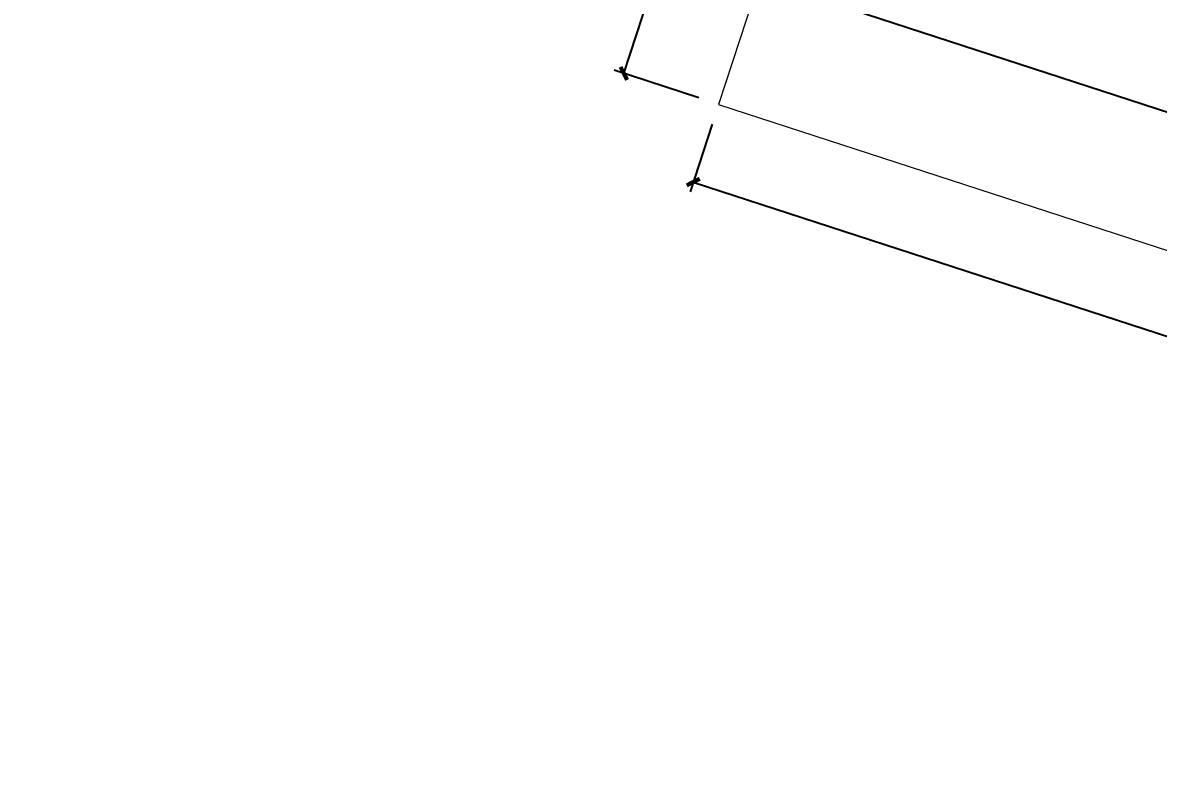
# Model space of a CAD drawing. Header units: millimetres. Extents: x 11639278 to 23698211, y -13072636 to -5537337.
# Drawn here: x 11830920 to 11841909, y -6363823 to -6356633 of the extents above; entities that cross this region are included whole.
import ezdxf

# ---------------------------------------------------------------- set-up
doc = ezdxf.new("R2010")
doc.units = ezdxf.units.MM
doc.header["$LTSCALE"] = 10
for name, color, linetype in [('A2-RB-F1$0$A-DIMS-100', 1, 'Continuous'), ('A2-RG-AXIS$0$A-DIMS-100', 1, 'Continuous'), ('A2-RI-F1$0$$0$AUDIT_D_120618114340-341', 1, 'Continuous')]:
    doc.layers.add(name, color=color, linetype=linetype)
doc.layers.add('A2-RI-F1$0$A-DETL-LLIN', color=3, linetype='Continuous', lineweight=5)
doc.styles.add('A2-RB-F1$0$XD2008', font='hzs.shx', dxfattribs={"width": 0.7, "bigfont": 'hztxt.shx'})
doc.styles.add('A2-RG-AXIS$0$XD2008', font='hzs.shx', dxfattribs={"width": 0.7, "bigfont": 'hztxt.shx'})
doc.dimstyles.new('A2-RB-F1$0$XD100$0', dxfattribs={"dimscale": 100, "dimtxt": 3.5, "dimasz": 1, "dimexe": 1, "dimexo": 2, "dimgap": 0.5, "dimtad": 1, "dimdec": 0, "dimdsep": 46, "dimtxsty": 'A2-RB-F1$0$XD2008', "dimblk1": 'A2-RB-F1$0$_ArchTick', "dimblk2": 'A2-RB-F1$0$_ArchTick', "dimsah": 1, "dimcen": 2.5, "dimclrt": 4, "dimaunit": 1, "dimadec": 0, "dimazin": 0, "dimtfac": 1, "dimtdec": 0, "dimtix": 1, "dimtmove": 1, "dimatfit": 3, "dimfxl": 0, "dimtolj": 1, "dimtzin": 0, "dimarcsym": 0})
doc.dimstyles.new('A2-RG-AXIS$0$XD150', dxfattribs={"dimscale": 300, "dimtxt": 2.5, "dimasz": 1.5, "dimexe": 1, "dimexo": 2, "dimgap": 0.5, "dimtad": 1, "dimdec": 0, "dimdsep": 46, "dimtxsty": 'A2-RG-AXIS$0$XD2008', "dimcen": 2.5, "dimclrt": 4, "dimaunit": 1, "dimadec": 3, "dimazin": 0, "dimtfac": 1, "dimtdec": 0, "dimtmove": 2, "dimatfit": 3, "dimfxl": 0, "dimtolj": 1, "dimtzin": 0, "dimarcsym": 0})

# ---------------------------------------------------------------- blocks, each defined once
blk = doc.blocks.new('A2-RG-AXIS$0$_ArchTick')
at = {"color": 0, "linetype": 'ByBlock', "const_width": 0.4}
blk.add_lwpolyline([(-0.5, -0.5), (0.5, 0.5)], dxfattribs=at)
blk = doc.blocks.new('*D503')
at = {"layer": 'A2-RG-AXIS$0$A-DIMS-100', "color": 0, "lineweight": -2, "ltscale": 3, "transparency": 16777216}
for p, q in [((11753070, -6371598), (11752455, -6363872)), ((11854556, -6379588), (11856371, -6372053))]:
    blk.add_line(p, q, dxfattribs=at)
blk.add_arc((11778731, -6694179), 331200, 76.44866, 94.54827, dxfattribs=at)
at = {"layer": 'Defpoints', "color": 0, "ltscale": 3, "transparency": 16777216}
for p in [(11822065, -6365826), (11753093, -6371897), (11854485, -6379879), (11778731, -6694179)]:
    blk.add_point(p, dxfattribs=at)
at = {"layer": 'A2-RG-AXIS$0$A-DIMS-100', "color": 0, "lineweight": -2, "ltscale": 3, "transparency": 16777216, "xscale": 150, "yscale": 150, "zscale": 150}
for p, rotation in [((11752467, -6364022), 184.5482656226652), ((11856336, -6372199), 346.4486630674553)]:
    blk.add_blockref('A2-RG-AXIS$0$_ArchTick', p, dxfattribs=dict(at, rotation=rotation))
at = {"layer": 'A2-RG-AXIS$0$A-DIMS-100', "color": 4, "ltscale": 3, "transparency": 16777216, "insert": (11804749, -6363703), "char_height": 375, "attachment_point": 5, "rotation": 355.4985, "style": 'A2-RG-AXIS$0$XD2008'}
blk.add_mtext('\\A1;18°5\'59"', dxfattribs=at)
blk = doc.blocks.new('A2-RB-F1$0$_ArchTick')
at = {"color": 0, "linetype": 'ByBlock', "const_width": 0.4}
blk.add_lwpolyline([(-0.5, -0.5), (0.5, 0.5)], dxfattribs=at)
blk = doc.blocks.new('*D1097')
at = {"layer": 'A2-RB-F1$0$A-DIMS-100', "color": 0, "lineweight": -2, "transparency": 16777216}
for p, q in [((11838254, -6354937), (11837432, -6354669)), ((11836737, -6357124), (11837527, -6354700)), ((11837464, -6357362), (11836642, -6357093))]:
    blk.add_line(p, q, dxfattribs=at)
at = {"layer": 'Defpoints', "color": 0, "transparency": 16777216}
for p in [(11837527, -6354700), (11838445, -6354999), (11837654, -6357423)]:
    blk.add_point(p, dxfattribs=at)
at = {"layer": 'A2-RB-F1$0$A-DIMS-100', "color": 0, "lineweight": -2, "transparency": 16777216, "xscale": 100, "yscale": 100, "zscale": 100}
for p, rotation in [((11837527, -6354700), 71.94704439034689), ((11836737, -6357124), 251.9470443903469)]:
    blk.add_blockref('A2-RB-F1$0$_ArchTick', p, dxfattribs=dict(at, rotation=rotation))
at = {"layer": 'A2-RB-F1$0$A-DIMS-100', "color": 4, "transparency": 16777216, "insert": (11836918, -6355843), "char_height": 350, "attachment_point": 5, "rotation": 71.947, "style": 'A2-RB-F1$0$XD2008'}
blk.add_mtext('\\A1;2550', dxfattribs=at)
blk = doc.blocks.new('*D1099')
at = {"layer": 'A2-RB-F1$0$A-DIMS-100', "color": 0, "lineweight": -2, "transparency": 16777216}
for p, q in [((11837592, -6357614), (11837378, -6358271)), ((11837409, -6358176), (11851861, -6362886)), ((11852044, -6362324), (11851830, -6362981))]:
    blk.add_line(p, q, dxfattribs=at)
at = {"layer": 'Defpoints', "color": 0, "transparency": 16777216}
for p in [(11837654, -6357423), (11852106, -6362134), (11851861, -6362886)]:
    blk.add_point(p, dxfattribs=at)
at = {"layer": 'A2-RB-F1$0$A-DIMS-100', "color": 0, "lineweight": -2, "transparency": 16777216, "xscale": 100, "yscale": 100, "zscale": 100}
for p, rotation in [((11837409, -6358176), 161.9466594555869), ((11851861, -6362886), 341.9466594555869)]:
    blk.add_blockref('A2-RB-F1$0$_ArchTick', p, dxfattribs=dict(at, rotation=rotation))
at = {"layer": 'A2-RB-F1$0$A-DIMS-100', "color": 4, "transparency": 16777216, "insert": (11844705, -6360317), "char_height": 350, "attachment_point": 5, "rotation": 341.9467, "style": 'A2-RB-F1$0$XD2008'}
blk.add_mtext('\\A1;15200', dxfattribs=at)
blk = doc.blocks.new('A2-RI-F1')
at = {"layer": 'A2-RI-F1$0$$0$AUDIT_D_120618114340-341'}
blk.add_line((11838049.5, -6356211.3), (11852501.3, -6360921.8), dxfattribs=at)
at = {"layer": 'A2-RI-F1$0$A-DETL-LLIN'}
for p, q in [((11838444.6, -6354999), (11837654.4, -6357423.5)), ((11837654.4, -6357423.5), (11852106.2, -6362133.9))]:
    blk.add_line(p, q, dxfattribs=at)
blk = doc.blocks.new('A2-RG-AXIS')
at = {"layer": 'A2-RG-AXIS$0$A-DIMS-100', "ltscale": 3}
dim = blk.add_angular_dim_3p(base=(11822064.9, -6365825.9), center=(11778730.7, -6694178.7), p1=(11854485.2, -6379879.3), p2=(11753093.4, -6371896.8), dimstyle='A2-RG-AXIS$0$XD150', override={"dimscale": 150, "dimasz": 1, "dimblk": 'A2-RG-AXIS$0$_ArchTick', "dimadec": 4}, dxfattribs=at)
dim.commit()
dim.dimension.update_dxf_attribs({"geometry": '*D503', "text_midpoint": (11804748.6, -6363703.1)})
blk = doc.blocks.new('A2-RB-F1')
at = {"layer": 'A2-RB-F1$0$A-DIMS-100'}
for p1, p2, distance, picture, middle in [((11837654.4, -6357423.5), (11838444.6, -6354999), 964.9, '*D1097', (11836918.2, -6355842.5)), ((11837654.4, -6357423.4), (11852106.2, -6362133.9), -791.2, '*D1099', (11844704.9, -6360317))]:
    dim = blk.add_aligned_dim(p1=p1, p2=p2, distance=distance, dimstyle='A2-RB-F1$0$XD100$0', dxfattribs=at)
    dim.commit()
    dim.dimension.update_dxf_attribs({"geometry": picture, "text_midpoint": middle})

msp = doc.modelspace()

# ---------------------------------------------------------------- block references
for name in ['A2-RI-F1', 'A2-RB-F1', 'A2-RG-AXIS']:
    msp.add_blockref(name, (0, 0))

doc.saveas('drawing.dxf')
